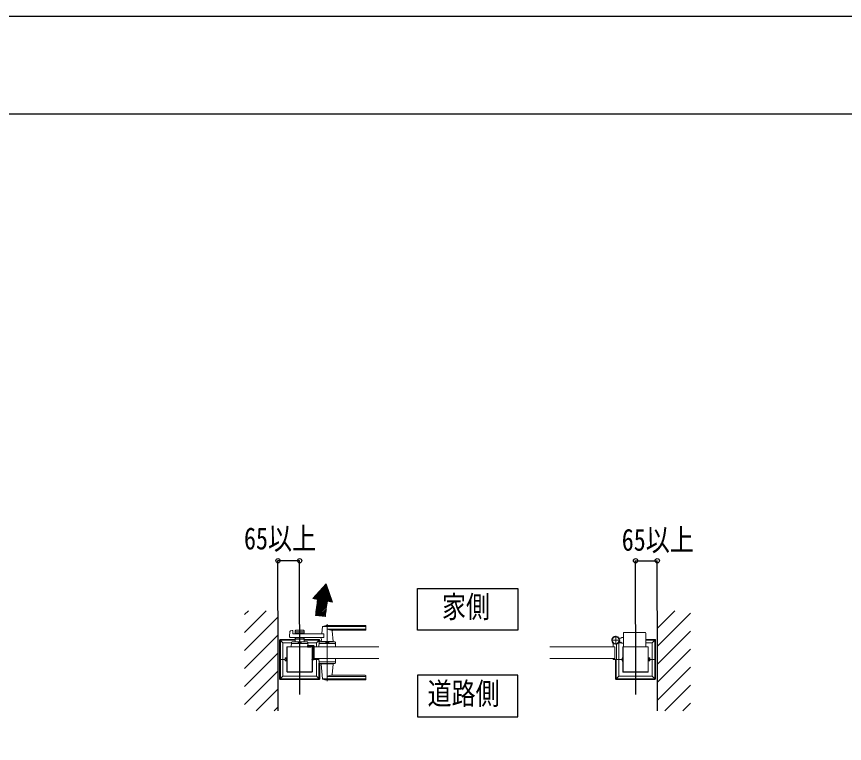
# Model space of a CAD drawing. Units: millimetres, scale not verified. Extents: x -6308 to 6308, y -4455 to 4455.
# Drawn here: x -2933 to -453, y 2277 to 4455 of the extents above; entities that cross this region are included whole.
import ezdxf
from ezdxf.enums import TextEntityAlignment as Align

# ---------------------------------------------------------------- set-up
doc = ezdxf.new("R2010")
doc.units = ezdxf.units.MM
doc.header["$LTSCALE"] = 20
for name, color, linetype in [('0-2_USER1', 3, 'Continuous'), ('0-3_YKK_12', 2, 'Continuous'), ('0-6_YKK_D', 6, 'Continuous'), ('0-7_YKK_ZWAK', 7, 'Continuous'), ('0-8_YSS_K', 3, 'Continuous')]:
    doc.layers.add(name, color=color, linetype=linetype)
doc.layers.add('0-5_YKK_A1', color=4, linetype='Continuous', lineweight=18)
doc.styles.add('ＭＳ ゴシック', font='')
doc.styles.get('ＭＳ ゴシック').set_extended_font_data('MS Gothic')

msp = doc.modelspace()

# ---------------------------------------------------------------- linework, layer by layer
at = {"layer": '0-2_USER1'}
for points in [[(-1731.97, 2616.5), (-1731.97, 2741.5), (-1431.97, 2741.5), (-1431.97, 2616.5)], [(-1731.97, 2481.5), (-1731.97, 2356.5), (-1431.97, 2356.5), (-1431.97, 2481.5)]]:
    msp.add_lwpolyline(points, close=True, dxfattribs=at)
at = {"layer": '0-3_YKK_12'}
for p, q in [((-2084.97, 2634), (-2084.97, 2424)), ((-1078.97, 2634), (-1078.97, 2424))]:
    msp.add_line(p, q, dxfattribs=at)
at = {"layer": '0-5_YKK_A1'}
for p, q in [((-2005.62, 2755.73), (-2045.84, 2711.21)), ((-2004.75, 2753.18), (-2037.71, 2720.22)), ((-2005.62, 2755.73), (-1986.76, 2700.8)), ((-2003.6, 2749.84), (-2042.77, 2710.67)), ((-2002.45, 2746.5), (-2038.95, 2710)), ((-2001.3, 2743.15), (-2035.13, 2709.33)), ((-1996.71, 2729.79), (-2033.55, 2692.95)), ((-1997.86, 2733.13), (-2032.87, 2698.12)), ((-1999.01, 2736.47), (-2032.2, 2703.28)), ((-2000.16, 2739.81), (-2031.54, 2708.43)), ((-2031.5, 2708.69), (-2045.84, 2711.21)), ((-1992.12, 2716.42), (-2036.29, 2672.25)), ((-1993.27, 2719.76), (-2035.6, 2677.43)), ((-1994.42, 2723.1), (-2034.91, 2682.61)), ((-1995.56, 2726.44), (-2034.23, 2687.78)), ((-1986.76, 2700.8), (-2001.53, 2703.4)), ((-1990.97, 2713.07), (-2000.78, 2703.27)), ((-1989.83, 2709.73), (-1996.96, 2702.6)), ((-1988.68, 2706.39), (-1993.14, 2701.92)), ((-1987.53, 2703.05), (-1989.33, 2701.25)), ((-2002.64, 2696.92), (-2037.68, 2661.88)), ((-2001.72, 2702.33), (-2036.98, 2667.07)), ((-2003.51, 2691.56), (-2034.43, 2660.64)), ((-2004.32, 2686.25), (-2030.37, 2660.21)), ((-2005.09, 2681), (-2026.31, 2659.77)), ((-2007.97, 2657.82), (-2037.8, 2661)), ((-2005.81, 2675.79), (-2022.25, 2659.34)), ((-2006.48, 2670.63), (-2018.2, 2658.91)), ((-2007.1, 2665.51), (-2014.14, 2658.48)), ((-2007.68, 2660.44), (-2010.08, 2658.05)), ((-2002.47, 2634.5), (-2002.47, 2463.5)), ((-1887.47, 2630.5), (-2002.47, 2630.5)), ((-1886.47, 2618.5), (-1886.47, 2629.5)), ((-2115.3, 2597.16), (-2114.08, 2612.57)), ((-2112.57, 2614.35), (-2107.15, 2615.7)), ((-2105.91, 2614.78), (-2105.52, 2606.95)), ((-2012.91, 2606), (-2104.52, 2606)), ((-2098.47, 2614.5), (-2098.47, 2606)), ((-2071.47, 2611.5), (-2098.47, 2611.5)), ((-2096.47, 2616.5), (-2073.47, 2616.5)), ((-2087.39, 2607.5), (-2096.47, 2607.5)), ((-2085.33, 2609.15), (-2086.68, 2607.79)), ((-2084.97, 2547.6), (-2084.97, 2625.06)), ((-2084.62, 2609.15), (-2083.27, 2607.79)), ((-2073.47, 2607.5), (-2082.56, 2607.5)), ((-2071.47, 2614.5), (-2071.47, 2606)), ((-2016.52, 2626.89), (-2018.22, 2607.81)), ((-1887.47, 2627.48), (-2016.26, 2627.48)), ((-1887.47, 2619.83), (-2002.47, 2619.83)), ((-1888.47, 2616.5), (-1987.49, 2616.5)), ((-1987.3, 2614.31), (-1984.5, 2582.82)), ((-1115.47, 2566.5), (-1115.47, 2608)), ((-1050.47, 2610), (-1113.47, 2610)), ((-1048.47, 2608), (-1048.47, 2566.5)), ((-2144.97, 2529.5), (-2144.97, 2587)), ((-2144.39, 2588.42), (-2134.97, 2579)), ((-2142.98, 2589), (-2098.47, 2589)), ((-2142.87, 2585.9), (-2142.87, 2529.5)), ((-2141.87, 2586.9), (-2098.47, 2586.9)), ((-2133.97, 2579), (-2109.55, 2579)), ((-2109.53, 2579.57), (-2109.97, 2566.5)), ((-2062.4, 2581.5), (-2107.54, 2581.5)), ((-2098.47, 2595), (-2098.47, 2581.5)), ((-2071.47, 2589.5), (-2098.47, 2589.5)), ((-2098.47, 2581.5), (-2071.47, 2581.5)), ((-2087.39, 2593.5), (-2096.47, 2593.5)), ((-2089.47, 2578.7), (-2089.47, 2581.5)), ((-2085.33, 2591.85), (-2086.68, 2593.21)), ((-2084.62, 2591.85), (-2083.27, 2593.21)), ((-2073.47, 2593.5), (-2082.56, 2593.5)), ((-2071.47, 2595), (-2071.47, 2581.5)), ((-2026.97, 2589), (-2071.47, 2589)), ((-2028.07, 2586.9), (-2071.47, 2586.9)), ((-2060.41, 2579.57), (-2059.97, 2566.5)), ((-2035.97, 2579), (-2060.39, 2579)), ((-2034.97, 2579), (-2025.55, 2588.42)), ((-2027.03, 2579.57), (-2027.47, 2566.5)), ((-2027.07, 2585.9), (-2027.07, 2580.44)), ((-1979.9, 2581.5), (-2025.04, 2581.5)), ((-2024.97, 2587), (-2024.97, 2581.83)), ((-1984.47, 2582.49), (-2020.47, 2582.49)), ((-2020.47, 2581.5), (-2020.47, 2582.49)), ((-2019.84, 2589.55), (-2020.44, 2582.82)), ((-1984.8, 2582.49), (-2020.14, 2582.49)), ((-2017.47, 2582.49), (-2019.64, 2582.49)), ((-2006.97, 2578.7), (-2006.97, 2581.5)), ((-1984.8, 2582.49), (-1987.47, 2582.49)), ((-1984.47, 2581.5), (-1984.47, 2582.49)), ((-1977.91, 2579.57), (-1977.47, 2566.5)), ((-1151.47, 2586.5), (-1125.47, 2586.5)), ((-1138.47, 2573.5), (-1138.47, 2599.5)), ((-1122.97, 2592.5), (-1128.66, 2592.5)), ((-1122.97, 2580.5), (-1128.66, 2580.5)), ((-1127.97, 2579), (-1121.47, 2579)), ((-1122.97, 2592.5), (-1120.47, 2595)), ((-1122.97, 2580.5), (-1120.47, 2578)), ((-1115.47, 2595), (-1120.47, 2595)), ((-1048.47, 2589), (-1020.97, 2589)), ((-1022.07, 2586.9), (-1048.47, 2586.9)), ((-1048.47, 2579), (-1029.97, 2579)), ((-1027.97, 2580), (-1019.55, 2588.42)), ((-1021.07, 2585.9), (-1021.07, 2529.5)), ((-1018.97, 2587), (-1018.97, 2529.5)), ((-2134.97, 2578), (-2134.97, 2529.5)), ((-2122.97, 2535), (-2122.97, 2566)), ((-2121.97, 2567), (-2109.95, 2567)), ((-2059.97, 2566.5), (-2109.97, 2566.5)), ((-2107.7, 2576.5), (-2062.24, 2576.5)), ((-2089.47, 2578.7), (-2080.47, 2578.7)), ((-2061.47, 2568.5), (-2061.47, 2570.5)), ((-2060.1, 2570.5), (-2061.47, 2570.5)), ((-2061.47, 2568.5), (-2061.47, 2566.1)), ((-2060.04, 2568.5), (-2061.47, 2568.5)), ((-2051.47, 2568.1), (-2061.47, 2568.1)), ((-2051.47, 2566.1), (-2061.47, 2566.1)), ((-2043.47, 2570.5), (-2060.1, 2570.5)), ((-2043.47, 2568.5), (-2060.04, 2568.5)), ((-2059.99, 2567), (-2047.97, 2567)), ((-2051.47, 2566.1), (-2051.47, 2568.5)), ((-2046.97, 2566), (-2046.97, 2534.9)), ((-2043.47, 2568.5), (-2043.47, 2531.5)), ((-2041.97, 2561.25), (-2043.47, 2562.75)), ((-2041.97, 2561.25), (-2041.97, 2556.75)), ((-2041.47, 2561.25), (-2041.97, 2561.25)), ((-2041.47, 2568.5), (-2041.47, 2531.5)), ((-2041.47, 2566.5), (-1847.47, 2566.5)), ((-2034.97, 2566.5), (-2034.97, 2578)), ((-1977.47, 2566.5), (-2027.47, 2566.5)), ((-1979.74, 2576.5), (-2025.2, 2576.5)), ((-2007.22, 2566.5), (-1997.72, 2566.5)), ((-1146.47, 2567.3), (-1146.47, 2576.34)), ((-1141.77, 2566.8), (-1145.97, 2566.8)), ((-1141.47, 2566.5), (-1141.47, 2531.5)), ((-1136.47, 2571.56), (-1136.47, 2531)), ((-1128.97, 2578), (-1128.97, 2529.5)), ((-1115.47, 2578), (-1120.47, 2578)), ((-1116.97, 2534.9), (-1116.97, 2566)), ((-1115.97, 2567), (-1115.47, 2567)), ((-1048.47, 2567), (-1041.97, 2567)), ((-1040.97, 2566), (-1040.97, 2535)), ((-1028.97, 2529.5), (-1028.97, 2578)), ((-2128.07, 2533), (-2127.71, 2533.62)), ((-2128.07, 2525), (-2128.07, 2533)), ((-2124.57, 2533.62), (-2127.71, 2533.62)), ((-2124.57, 2531.31), (-2127.71, 2531.31)), ((-2123.27, 2533.6), (-2124.57, 2533.6)), ((-2124.57, 2531.55), (-2123.27, 2531.55)), ((-2122.47, 2531.75), (-2123.27, 2531.75)), ((-2047.47, 2523.1), (-2047.47, 2534.9)), ((-2041.97, 2541.25), (-2043.47, 2542.75)), ((-2041.47, 2531.5), (-2043.47, 2531.5)), ((-2041.47, 2541.25), (-2041.97, 2541.25)), ((-2041.97, 2536.75), (-2041.97, 2541.25)), ((-2034.97, 2529.5), (-2034.97, 2531.5)), ((-2027.03, 2518.43), (-2027.47, 2531.5)), ((-1977.47, 2531.5), (-2027.47, 2531.5)), ((-1977.91, 2518.43), (-1977.47, 2531.5)), ((-1335.47, 2531.5), (-1141.47, 2531.5)), ((-1146.47, 2530.7), (-1146.47, 2530)), ((-1141.77, 2531.2), (-1145.97, 2531.2)), ((-1116.47, 2523.1), (-1116.47, 2534.9)), ((-1041.47, 2531.75), (-1040.67, 2531.75)), ((-1039.37, 2531.55), (-1040.67, 2531.55)), ((-1039.37, 2533.62), (-1036.23, 2533.62)), ((-1039.37, 2531.31), (-1036.23, 2531.31)), ((-1035.87, 2533), (-1036.23, 2533.62)), ((-1035.87, 2525), (-1035.87, 2533)), ((-2144.97, 2528.5), (-2144.97, 2471)), ((-2144.47, 2529), (-2128.07, 2529)), ((-2142.87, 2472.1), (-2142.87, 2528.5)), ((-2134.97, 2480), (-2134.97, 2528.5)), ((-2128.07, 2525), (-2127.71, 2524.38)), ((-2124.57, 2526.69), (-2127.71, 2526.69)), ((-2124.57, 2526.45), (-2123.27, 2526.45)), ((-2124.57, 2524.4), (-2123.27, 2524.4)), ((-2122.47, 2526.25), (-2123.27, 2526.25)), ((-2122.97, 2523), (-2122.97, 2492)), ((-2046.96, 2523.1), (-2047.47, 2523.1)), ((-2046.97, 2492), (-2046.97, 2523.1)), ((-2044.47, 2529), (-2027.39, 2529)), ((-2034.97, 2528.5), (-2034.97, 2480)), ((-2027.07, 2472.1), (-2027.07, 2517.36)), ((-1979.74, 2521.5), (-2025.2, 2521.5)), ((-1979.9, 2516.5), (-2025.04, 2516.5)), ((-2024.97, 2471), (-2024.97, 2516.3)), ((-2020.47, 2516.5), (-2020.47, 2515.5)), ((-1984.47, 2515.5), (-2020.47, 2515.5)), ((-2016.52, 2471.1), (-2020.44, 2515.17)), ((-1987.3, 2483.68), (-1984.49, 2515.17)), ((-1984.47, 2516.5), (-1984.47, 2515.5)), ((-1138.47, 2529), (-1145.47, 2529)), ((-1138.97, 2528.5), (-1138.97, 2471)), ((-1138.47, 2529), (-1119.47, 2529)), ((-1136.87, 2472.1), (-1136.87, 2528.5)), ((-1128.97, 2480), (-1128.97, 2528.5)), ((-1116.98, 2523.1), (-1116.47, 2523.1)), ((-1116.97, 2523.1), (-1116.97, 2492)), ((-1041.47, 2526.25), (-1040.67, 2526.25)), ((-1040.97, 2492), (-1040.97, 2523)), ((-1039.37, 2526.45), (-1040.67, 2526.45)), ((-1039.37, 2526.69), (-1036.23, 2526.69)), ((-1035.87, 2525), (-1036.23, 2524.38)), ((-1035.87, 2529), (-1019.47, 2529)), ((-1028.97, 2528.5), (-1028.97, 2480)), ((-1021.07, 2472.1), (-1021.07, 2528.5)), ((-1018.97, 2471), (-1018.97, 2528.5)), ((-2121.97, 2491), (-2047.97, 2491)), ((-1888.47, 2481.5), (-1987.49, 2481.5)), ((-1115.97, 2491), (-1041.97, 2491)), ((-2144.39, 2469.58), (-2134.97, 2479)), ((-2142.98, 2469), (-2026.97, 2469)), ((-2141.87, 2471.1), (-2028.07, 2471.1)), ((-2133.97, 2479), (-2035.97, 2479)), ((-2034.97, 2479), (-2025.55, 2469.58)), ((-1887.47, 2470.52), (-2016.26, 2470.52)), ((-1887.47, 2478.17), (-2002.47, 2478.17)), ((-1887.47, 2467.5), (-2002.47, 2467.5)), ((-1886.47, 2479.5), (-1886.47, 2468.5)), ((-1138.39, 2469.58), (-1129.97, 2478)), ((-1136.98, 2469), (-1020.97, 2469)), ((-1022.07, 2471.1), (-1135.87, 2471.1)), ((-1127.97, 2479), (-1029.97, 2479)), ((-1027.97, 2478), (-1019.55, 2469.58))]:
    msp.add_line(p, q, dxfattribs=at)
for points in [[(-2012.91, 2606), (-2012.91, 2595), (-2113.3, 2595)], [(-2089.47, 2578.7), (-2080.47, 2578.7), (-2080.47, 2581.5)], [(-2006.97, 2578.7), (-1997.97, 2578.7), (-1997.97, 2581.5)], [(-2041.47, 2556.75), (-2041.97, 2556.75), (-2043.47, 2555.25)], [(-2041.47, 2566.5), (-2041.47, 2531.5), (-1847.47, 2531.5)], [(-1335.47, 2566.5), (-1141.47, 2566.5), (-1141.47, 2531.5)], [(-2124.57, 2533.62), (-2124.57, 2524.38), (-2127.71, 2524.38)], [(-2044.86, 2531.5), (-2047.64, 2530.15), (-2048.25, 2529)], [(-2046.96, 2523.1), (-2046.96, 2534.9), (-2047.47, 2534.9)], [(-2041.47, 2536.75), (-2041.97, 2536.75), (-2043.47, 2535.25)], [(-1119.08, 2531.5), (-1116.3, 2530.15), (-1115.69, 2529)], [(-1116.98, 2523.1), (-1116.98, 2534.9), (-1116.47, 2534.9)], [(-1039.37, 2533.62), (-1039.37, 2524.38), (-1036.23, 2524.38)], [(-2044.86, 2526.5), (-2047.64, 2527.86), (-2048.25, 2529)], [(-1119.08, 2526.5), (-1116.3, 2527.86), (-1115.69, 2529)]]:
    msp.add_lwpolyline(points, dxfattribs=at)
for points in [[(-2122.47, 2491.5), (-2047.47, 2491.5), (-2047.47, 2566.5), (-2122.47, 2566.5)], [(-1041.47, 2491.5), (-1116.47, 2491.5), (-1116.47, 2566.5), (-1041.47, 2566.5)], [(-2122.47, 2523), (-2123.27, 2523), (-2123.27, 2535), (-2122.47, 2535)], [(-1041.47, 2523), (-1040.67, 2523), (-1040.67, 2535), (-1041.47, 2535)], [(-1039.37, 2533.6), (-1039.37, 2524.4), (-1040.67, 2524.4), (-1040.67, 2533.6)]]:
    msp.add_lwpolyline(points, close=True, dxfattribs=at)
for radius in [11.5, 10.35]:
    msp.add_circle((-1138.47, 2586.5), radius, dxfattribs=at)
for centre, radius, start, end in [((-10032.59, 3740.58), 8067.36, 352.30953, 352.65116), ((-1338.47, 2586.5), 673.28, 170.00114, 173.91932), ((-2002.47, 2596.5), 34, 90, 113.30607), ((-1887.47, 2629.5), 1, 0, 90), ((-2112.09, 2612.41), 2, 104.03624, 175.49449), ((-2106.91, 2614.73), 1, 2.86241, 104.03624), ((-2104.52, 2607), 1, 182.86241, 270), ((-2096.47, 2614.5), 2, 90, 180), ((-2096.47, 2609.5), 2, 180, 270), ((-2087.39, 2608.5), 1, 270, 315), ((-2084.97, 2608.79), 0.5, 45, 135), ((-2082.56, 2608.5), 1, 225, 270), ((-2073.47, 2614.5), 2, 0, 90), ((-2073.47, 2609.5), 2, 270, 0), ((-2020.21, 2607.99), 2, 270, 354.91858), ((-2015.53, 2626.81), 1, 113.30607, 174.91858), ((-1988.68, 2646.48), 30, 242.63879, 272.27092), ((-1985.31, 2614.5), 2, 90, 185.08142), ((-1888.47, 2618.5), 2, 270, 0), ((-1887.47, 2626.48), 1, 0, 90), ((-1887.47, 2620.83), 1, 270, 0), ((-1113.47, 2608), 2, 90, 180), ((-1050.47, 2608), 2, 0, 90), ((-2141.87, 2585.9), 1, 90, 180), ((-2133.97, 2578), 1, 90, 180), ((-2113.3, 2597), 2, 175.49449, 270), ((-2107.54, 2579.5), 2, 90, 178.09085), ((-2096.47, 2591.5), 2, 90, 180), ((-2084.97, 2569.09), 10.61, 64.90378, 115.09622), ((-2087.39, 2592.5), 1, 45, 90), ((-2084.97, 2592.21), 0.5, 225, 315), ((-2082.56, 2592.5), 1, 90, 135), ((-2073.47, 2591.5), 2, 0, 90), ((-2062.4, 2579.5), 2, 1.90915, 90), ((-2035.97, 2578), 1, 360, 90), ((-2028.07, 2585.9), 1, 360, 90), ((-2025.04, 2579.5), 2, 90, 178.09085), ((-2024.82, 2589.99), 5, 354.91858, 90), ((-2020.14, 2582.79), 0.3, 174.91858, 270), ((-2002.47, 2569.09), 10.61, 64.90378, 115.09622), ((-1984.8, 2582.79), 0.3, 270, 5.08142), ((-1979.9, 2579.5), 2, 1.90915, 90), ((-1138.47, 2586.5), 11.5, 295.10278, 218.01228), ((-1151.47, 2576.34), 5, 0, 38.01228), ((-1127.97, 2578), 1, 90, 180), ((-1029.97, 2578), 1, 0, 90), ((-1022.07, 2585.9), 1, 0, 90), ((-2121.97, 2566), 1, 90, 180), ((-2107.7, 2574.5), 2, 90, 178.09085), ((-2062.24, 2574.5), 2, 1.90915, 90), ((-2047.97, 2566), 1, 360, 90), ((-2043.47, 2568.5), 2, 0, 90), ((-2025.2, 2574.5), 2, 90, 178.09085), ((-1979.74, 2574.5), 2, 1.90915, 90), ((-1145.97, 2567.3), 0.5, 180, 270), ((-1141.77, 2566.5), 0.3, 0, 90), ((-1131.47, 2571.56), 5, 115.10278, 179.99998), ((-1115.97, 2566), 1, 90, 180), ((-1041.97, 2566), 1, 0, 90), ((-1041.97, 2566), 1, 0, 90), ((-2126.03, 2532.46), 2.04, 145.61575, 214.38425), ((-2120.43, 2529), 7.64, 162.41205, 197.58795), ((-2052.7, 2529), 8.23, 314.2189, 45.7811), ((-1145.97, 2530.7), 0.5, 90, 180), ((-1145.47, 2530), 1, 180, 270), ((-1141.77, 2531.5), 0.3, 270, 0), ((-1138.47, 2531), 2, 270, 0), ((-1111.24, 2529), 8.23, 134.2189, 225.7811), ((-1037.91, 2532.46), 2.04, 325.61575, 34.38425), ((-1043.51, 2529), 7.64, 342.41205, 17.58795), ((-2126.03, 2525.54), 2.04, 145.61575, 214.38425), ((-2025.2, 2523.5), 2, 181.90915, 270), ((-2025.04, 2518.5), 2, 181.90915, 270), ((-2020.14, 2515.2), 0.3, 90, 185.08142), ((-1984.79, 2515.2), 0.3, 354.91858, 90), ((-1979.9, 2518.5), 2, 270, 358.09085), ((-1979.74, 2523.5), 2, 270, 358.09085), ((-1037.91, 2525.54), 2.04, 325.61575, 34.38425), ((-2133.97, 2480), 1, 180, 270), ((-2121.97, 2492), 1, 180, 270), ((-2047.97, 2492), 1, 270, 360), ((-2035.97, 2480), 1, 270, 360), ((-1988.68, 2451.52), 30, 87.72908, 117.36121), ((-1985.3, 2483.5), 2, 174.91858, 270), ((-1888.47, 2479.5), 2, 0, 90), ((-1127.97, 2480), 1, 180, 270), ((-1115.97, 2492), 1, 180, 270), ((-1041.97, 2492), 1, 270, 0), ((-1029.97, 2480), 1, 270, 0), ((-2141.87, 2472.1), 1, 180, 270), ((-2028.07, 2472.1), 1, 270, 360), ((-2015.52, 2471.19), 1, 185.08142, 246.69393), ((-2002.47, 2501.5), 34, 246.69393, 270), ((-1887.47, 2477.17), 1, 0, 90), ((-1887.47, 2471.52), 1, 270, 0), ((-1887.47, 2468.5), 1, 270, 0), ((-1135.87, 2472.1), 1, 180, 270), ((-1022.07, 2472.1), 1, 270, 0)]:
    msp.add_arc(centre, radius, start, end, dxfattribs=at)
for centre, major_axis, ratio, start_param, end_param in [((-2142.97, 2587), (-1.42, 1.42), 0.995146, 5.5002201, 7.0661505), ((-2026.98, 2587), (1.42, 1.42), 0.995146, 5.5002201, 7.0661505), ((-1020.98, 2587), (1.42, 1.42), 0.995146, 5.5002201, 7.0661505), ((-2144.47, 2529.5), (0.501, 0), 0.997564, 3.1415927, 4.712389), ((-1019.47, 2529.5), (-0.501, 0), 0.997564, 1.5707963, 3.1415927), ((-2144.47, 2528.5), (0.501, 0), 0.997564, 1.5707963, 3.1415927), ((-1138.47, 2528.5), (0.501, 0), 0.997564, 1.5707963, 3.1415927), ((-1019.47, 2528.5), (-0.501, 0), 0.997564, 3.1415927, 4.712389), ((-2142.97, 2471), (-1.42, -1.42), 0.995146, 5.5002201, 7.0661505), ((-2026.98, 2471), (1.42, -1.42), 0.995146, 5.5002201, 7.0661505), ((-1136.97, 2471), (-1.42, -1.42), 0.995146, 5.5002201, 7.0661505), ((-1020.98, 2471), (1.42, -1.42), 0.995146, 5.5002201, 7.0661505)]:
    msp.add_ellipse(centre, major_axis=major_axis, ratio=ratio, start_param=start_param, end_param=end_param, dxfattribs=at)
at = {"layer": '0-6_YKK_D'}
for p, q in [((-2149.97, 2675.5), (-2149.97, 2825.5)), ((-2084.97, 2824.5), (-2149.97, 2824.5)), ((-2084.97, 2635), (-2084.97, 2825.5)), ((-1078.97, 2635), (-1078.97, 2825.48)), ((-1078.97, 2824.48), (-1013.97, 2824.48)), ((-1013.97, 2675.5), (-1013.97, 2825.48))]:
    msp.add_line(p, q, dxfattribs=at)
for centre in [(-2149.97, 2824.5), (-2084.97, 2824.5), (-1078.97, 2824.48), (-1013.97, 2824.48)]:
    msp.add_circle(centre, 6.38, dxfattribs=at)
at = {"layer": '0-7_YKK_ZWAK'}
msp.add_line((5842.53, 4162.5), (-5857.47, 4162.5), dxfattribs=at)
msp.add_lwpolyline([(-6307.5, -4455), (6307.5, -4455), (6307.5, 4455), (-6307.5, 4455)], close=True, dxfattribs=at)
at = {"layer": '0-8_YSS_K'}
for p, q in [((-2249.97, 2663.22), (-2238.69, 2674.5)), ((-2249.97, 2609.34), (-2184.81, 2674.5)), ((-2249.97, 2555.45), (-2149.97, 2655.45)), ((-2149.97, 2674.5), (-2149.97, 2374.5)), ((-1013.97, 2674.5), (-1013.97, 2374.5)), ((-1013.97, 2621.59), (-961.06, 2674.5)), ((-1013.97, 2567.71), (-913.97, 2667.71)), ((-1013.97, 2513.82), (-913.97, 2613.82)), ((-2249.97, 2501.57), (-2149.97, 2601.57)), ((-1013.97, 2459.94), (-913.97, 2559.94)), ((-2249.97, 2447.69), (-2149.97, 2547.69)), ((-1013.97, 2406.06), (-913.97, 2506.06)), ((-2249.97, 2393.81), (-2149.97, 2493.81)), ((-2215.4, 2374.5), (-2149.97, 2439.93)), ((-991.65, 2374.5), (-913.97, 2452.18)), ((-2161.52, 2374.5), (-2149.97, 2386.05)), ((-937.77, 2374.5), (-913.97, 2398.3))]:
    msp.add_line(p, q, dxfattribs=at)

# ---------------------------------------------------------------- texts
at = {"layer": '0-2_USER1', "style": 'ＭＳ ゴシック', "width": 0.8}
for s, p in [('家側', (-1658.77, 2634)), ('道路側', (-1701.97, 2374))]:
    msp.add_text(s, height=65.98, dxfattribs=at).set_placement(p, align=Align.BOTTOM_LEFT)
at = {"layer": '0-6_YKK_D', "style": 'ＭＳ ゴシック', "width": 0.8}
for p in [(-2251.71, 2838.73), (-1120.22, 2834.72)]:
    msp.add_text('65以上', height=65.98, dxfattribs=at).set_placement(p, align=Align.BOTTOM_LEFT)

doc.saveas('drawing.dxf')
